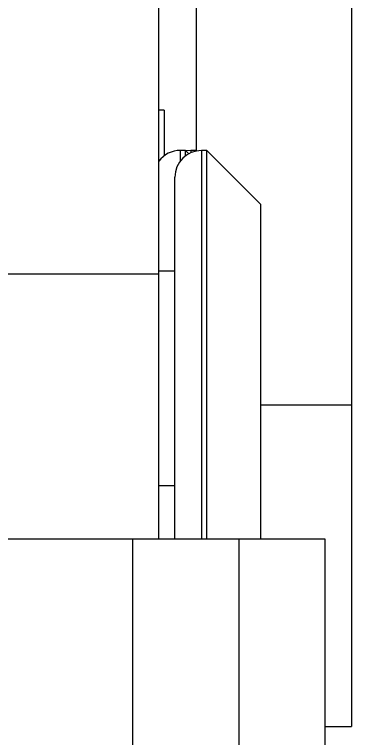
# Model space of a CAD drawing. Header units: millimetres. Extents: x 15 to 1184, y 5 to 836.
# Drawn here: x 417.74 to 430.33, y 493.47 to 520.5 of the extents above; entities that cross this region are included whole.
import ezdxf

# ---------------------------------------------------------------- set-up
doc = ezdxf.new("R2010")
doc.units = ezdxf.units.MM
doc.layers.get('0').update_dxf_attribs({"lineweight": 18})

msp = doc.modelspace()

# ---------------------------------------------------------------- linework, layer by layer
at = {"color": 7, "linetype": 'Continuous', "lineweight": 25}
for p, q in [((423.134, 510.799), (423.134, 544.203)), ((430.334, 533.92), (430.334, 505.92)), ((424.534, 525.299), (424.534, 515.42)), ((423.334, 516.92), (423.134, 516.92)), ((423.334, 516.92), (423.334, 515.22)), ((424.134, 515.42), (423.934, 515.42)), ((423.934, 515.42), (423.934, 515.02)), ((424.255, 515.298), (424.134, 515.42)), ((424.134, 515.22), (424.134, 515.42)), ((424.334, 515.42), (424.151, 515.403)), ((424.534, 515.42), (424.334, 515.42)), ((424.334, 515.42), (424.334, 515.336)), ((424.551, 515.403), (424.534, 515.42)), ((424.534, 515.4), (424.534, 515.42)), ((424.934, 515.42), (424.734, 515.42)), ((424.734, 515.42), (424.734, 500.92)), ((426.934, 513.42), (424.934, 515.42)), ((424.934, 500.92), (424.934, 515.42)), ((423.734, 500.92), (423.734, 514.42)), ((426.934, 513.42), (426.934, 500.92)), ((423.134, 510.799), (415.134, 510.799)), ((423.734, 510.92), (423.134, 510.92)), ((423.134, 500.92), (423.134, 510.799)), ((426.934, 505.92), (430.334, 505.92)), ((430.334, 505.92), (430.334, 493.92)), ((423.134, 502.92), (423.734, 502.92)), ((404.503, 500.92), (422.164, 500.92)), ((422.164, 478.92), (422.164, 500.92)), ((422.164, 500.92), (426.134, 500.92)), ((426.134, 478.92), (426.134, 500.92)), ((426.134, 500.92), (429.334, 500.92)), ((429.334, 500.92), (429.334, 478.92)), ((429.334, 493.92), (430.334, 493.92))]:
    msp.add_line(p, q, dxfattribs=at)
for centre, end in [((423.934, 514.42), 143.1301), ((424.734, 514.42), 180)]:
    msp.add_arc(centre, 1, 90, end, dxfattribs=at)

doc.saveas('drawing.dxf')
